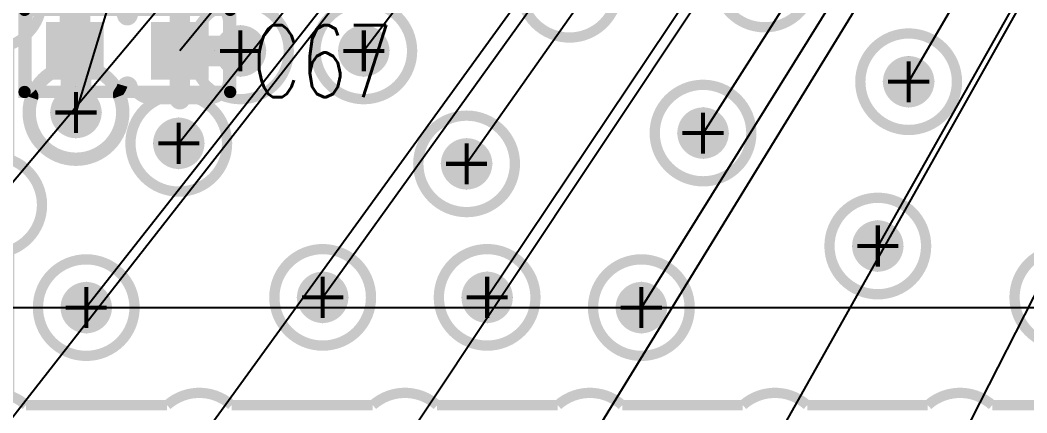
# Model space of a CAD drawing. Extents: x -1.33 to 3.2, y -3.63 to 2.02.
# Drawn here: x -1.0522 to -0.5625, y -0.0513 to 0.14 of the extents above; entities that cross this region are included whole.
import ezdxf
from ezdxf.enums import TextEntityAlignment as Align

# ---------------------------------------------------------------- set-up
doc = ezdxf.new("R2010")
doc.units = 0
for name, pattern in [('SIG_0', [2, 1, 1]), ('SIG_52', [2, 1, 1]), ('TRMIDX_4096', [2, 1, 1])]:
    doc.linetypes.add(name, pattern=pattern)
for name, color, linetype in [('DIMENSION5_122', 254, 'CONTINUOUS'), ('DRIL_PLTE_THRU_01', 16, 'CONTINUOUS'), ('DRIL_PLTE_THRU_02', 106, 'CONTINUOUS'), ('DRIL_PLTE_THRU_03', 255, 'CONTINUOUS'), ('DRIL_PLTE_THRU_04', 176, 'CONTINUOUS'), ('DRIL_SYMBOL', 254, 'CONTINUOUS'), ('LINK_00', 254, 'CONTINUOUS'), ('PADS_BOT', 5, 'CONTINUOUS'), ('PADS_INNER', 1, 'CONTINUOUS'), ('PADS_TOP', 1, 'CONTINUOUS'), ('PART_NAME_123', 255, 'CONTINUOUS'), ('PART_TOP_2DLINE_123', 255, 'CONTINUOUS'), ('POUR_OUTLINE_03', 222, 'CONTINUOUS'), ('POUR_PADTHERM_01', 1, 'CONTINUOUS'), ('POUR_VIATHERM_01', 1, 'CONTINUOUS'), ('POUR_VIATHERM_02', 112, 'CONTINUOUS'), ('POUR_VIATHERM_03', 222, 'CONTINUOUS'), ('POUR_VIATHERM_04', 5, 'CONTINUOUS'), ('POUR_VOID_01', 1, 'CONTINUOUS'), ('POUR_VOID_02', 112, 'CONTINUOUS'), ('POUR_VOID_03', 222, 'CONTINUOUS'), ('POUR_VOID_04', 5, 'CONTINUOUS'), ('TRACE_01', 1, 'CONTINUOUS'), ('VIAPTS', 34, 'CONTINUOUS')]:
    doc.layers.add(name, color=color, linetype=linetype)
doc.styles.add('W0$005', font='simplex', dxfattribs={"width": 0.75})

# ---------------------------------------------------------------- blocks, each defined once
blk = doc.blocks.new('D_2dfeghi_14')
at = {"layer": 'DIMENSION5_122', "linetype": 'TRMIDX_4096', "const_width": 0.001}
blk.add_lwpolyline([(-0.05, 0), (-1.325, 0)], dxfattribs=at)
blk = doc.blocks.new('D_2dfeghi_15')
at = {"layer": 'DIMENSION5_122', "linetype": 'TRMIDX_4096', "const_width": 0.001}
blk.add_lwpolyline([(-0.05, 0), (-1.325, 0)], dxfattribs=at)
blk = doc.blocks.new('POUR_VOID_711')
at = {"layer": 'POUR_VOID_01', "const_width": 0.005}
blk.add_lwpolyline([(-17.891, -17.706), (-17.891, -17.734, -0.414214), (-17.9005, -17.7435), (-17.9285, -17.7435, -0.331681), (-17.9376, -17.73671, 0.745359), (-17.9424, -17.73671, -0.203991), (-17.94715, -17.74244, 0.28071), (-17.9485, -17.74467), (-17.9485, -17.75033, 0.28071), (-17.94715, -17.75256, -0.203991), (-17.9424, -17.75829, 0.745359), (-17.9376, -17.75829, -0.331681), (-17.9285, -17.7515), (-17.9005, -17.7515, -0.414214), (-17.891, -17.761), (-17.891, -17.789, -0.414214), (-17.9005, -17.7985), (-17.9285, -17.7985, -0.331681), (-17.9376, -17.79171, 0.745359), (-17.9424, -17.79171, -0.094092), (-17.94402, -17.79486, 0.261598), (-17.9444, -17.79728, -1.415377), (-17.98586, -17.79802, 0.27631), (-17.98642, -17.79551, -0.191165), (-17.989, -17.789), (-17.989, -17.761, -0.280709), (-17.98385, -17.75256, 0.28071), (-17.9825, -17.75033), (-17.9825, -17.74467, 0.28071), (-17.98385, -17.74244, -0.280709), (-17.989, -17.734), (-17.989, -17.706, -0.280709), (-17.98385, -17.69756, 0.28071), (-17.9825, -17.69533), (-17.9825, -17.68605, 0.288336), (-17.98392, -17.6838, -0.288336), (-17.9893, -17.67524), (-17.9893, -17.61224, -0.414214), (-17.9798, -17.60274), (-17.92862, -17.60274, -0.414214), (-17.91912, -17.61224), (-17.91912, -17.67524, -0.414214), (-17.92862, -17.68474), (-17.946, -17.68474, 0.414214), (-17.9485, -17.68724), (-17.9485, -17.69533, 0.28071), (-17.94715, -17.69756, -0.203991), (-17.9424, -17.70329, 0.745359), (-17.9376, -17.70329, -0.331681), (-17.9285, -17.6965), (-17.9005, -17.6965, -0.414214)], format="xyb", close=True, dxfattribs=at)
blk = doc.blocks.new('POUR_OUTLINE_677')
blk.add_blockref('POUR_VOID_711', (0, 0))
blk = doc.blocks.new('POUR_PADTHERM_950')
at = {"layer": 'POUR_PADTHERM_01', "const_width": 0.005}
for points in [[(-17.917, -17.7515), (-17.917, -17.761, 1), (-17.912, -17.761), (-17.912, -17.7515, 1), (-17.917, -17.7515)], [(-17.891, -17.7725), (-17.9145, -17.7725, 1), (-17.9145, -17.7775), (-17.891, -17.7775, 1), (-17.891, -17.7725)], [(-17.912, -17.7985), (-17.912, -17.789, 1), (-17.917, -17.789), (-17.917, -17.7985, 1), (-17.912, -17.7985)]]:
    blk.add_lwpolyline(points, format="xyb", dxfattribs=at)
blk = doc.blocks.new('POUR_VIATHERM_951')
at = {"layer": 'POUR_VIATHERM_01'}
for points in [[(-17.885, -17.7625), (-17.885, -17.7625)], [(-17.8725, -17.775), (-17.8725, -17.775)], [(-17.885, -17.7875), (-17.885, -17.7875)]]:
    blk.add_lwpolyline(points, dxfattribs=at)
blk = doc.blocks.new('POUR_VIATHERM_969')
at = {"layer": 'POUR_VIATHERM_01'}
for points in [[(-17.915, -17.8075), (-17.915, -17.8075)], [(-17.9275, -17.82), (-17.9275, -17.82)], [(-17.9025, -17.82), (-17.9025, -17.82)], [(-17.915, -17.8325), (-17.915, -17.8325)]]:
    blk.add_lwpolyline(points, dxfattribs=at)
blk = doc.blocks.new('POUR_VIATHERM_1040')
at = {"layer": 'POUR_VIATHERM_01'}
for points in [[(-17.56, -17.7775), (-17.56, -17.7775)], [(-17.5725, -17.79), (-17.5725, -17.79)], [(-17.5475, -17.79), (-17.5475, -17.79)], [(-17.56, -17.8025), (-17.56, -17.8025)]]:
    blk.add_lwpolyline(points, dxfattribs=at)
blk = doc.blocks.new('POUR_VIATHERM_1041')
at = {"layer": 'POUR_VIATHERM_01'}
for points in [[(-17.575, -17.8575), (-17.575, -17.8575)], [(-17.5875, -17.87), (-17.5875, -17.87)], [(-17.5625, -17.87), (-17.5625, -17.87)], [(-17.575, -17.8825), (-17.575, -17.8825)]]:
    blk.add_lwpolyline(points, dxfattribs=at)
blk = doc.blocks.new('POUR_VIATHERM_1047')
at = {"layer": 'POUR_VIATHERM_01'}
for points in [[(-17.66, -17.8025), (-17.66, -17.8025)], [(-17.6725, -17.815), (-17.6725, -17.815)], [(-17.6475, -17.815), (-17.6475, -17.815)], [(-17.66, -17.8275), (-17.66, -17.8275)]]:
    blk.add_lwpolyline(points, dxfattribs=at)
blk = doc.blocks.new('POUR_VIATHERM_1050')
at = {"layer": 'POUR_VIATHERM_01'}
for points in [[(-17.69, -17.8875), (-17.69, -17.8875)], [(-17.7025, -17.9), (-17.7025, -17.9)], [(-17.6775, -17.9), (-17.6775, -17.9)], [(-17.69, -17.9125), (-17.69, -17.9125)]]:
    blk.add_lwpolyline(points, dxfattribs=at)
blk = doc.blocks.new('POUR_VIATHERM_1052')
at = {"layer": 'POUR_VIATHERM_01'}
for points in [[(-17.765, -17.8825), (-17.765, -17.8825)], [(-17.7775, -17.895), (-17.7775, -17.895)], [(-17.7525, -17.895), (-17.7525, -17.895)], [(-17.765, -17.9075), (-17.765, -17.9075)]]:
    blk.add_lwpolyline(points, dxfattribs=at)
blk = doc.blocks.new('POUR_VIATHERM_1054')
at = {"layer": 'POUR_VIATHERM_01'}
for points in [[(-17.775, -17.8175), (-17.775, -17.8175)], [(-17.7875, -17.83), (-17.7875, -17.83)], [(-17.7625, -17.83), (-17.7625, -17.83)], [(-17.775, -17.8425), (-17.775, -17.8425)]]:
    blk.add_lwpolyline(points, dxfattribs=at)
blk = doc.blocks.new('POUR_VIATHERM_1055')
at = {"layer": 'POUR_VIATHERM_01'}
for points in [[(-17.845, -17.8825), (-17.845, -17.8825)], [(-17.8575, -17.895), (-17.8575, -17.895)], [(-17.8325, -17.895), (-17.8325, -17.895)], [(-17.845, -17.9075), (-17.845, -17.9075)]]:
    blk.add_lwpolyline(points, dxfattribs=at)
blk = doc.blocks.new('POUR_VIATHERM_1059')
at = {"layer": 'POUR_VIATHERM_01'}
for points in [[(-17.825, -17.7625), (-17.825, -17.7625)], [(-17.8375, -17.775), (-17.8375, -17.775)], [(-17.8125, -17.775), (-17.8125, -17.775)], [(-17.825, -17.7875), (-17.825, -17.7875)]]:
    blk.add_lwpolyline(points, dxfattribs=at)
blk = doc.blocks.new('POUR_VIATHERM_1060')
at = {"layer": 'POUR_VIATHERM_01'}
for points in [[(-17.96, -17.8875), (-17.96, -17.8875)], [(-17.9725, -17.9), (-17.9725, -17.9)], [(-17.9475, -17.9), (-17.9475, -17.9)], [(-17.96, -17.9125), (-17.96, -17.9125)]]:
    blk.add_lwpolyline(points, dxfattribs=at)
blk = doc.blocks.new('POUR_HEADER_0')
for name in ['POUR_OUTLINE_677', 'POUR_PADTHERM_950', 'POUR_VIATHERM_951', 'POUR_VIATHERM_1059', 'POUR_VIATHERM_1040', 'POUR_VIATHERM_1047', 'POUR_VIATHERM_969', 'POUR_VIATHERM_1054', 'POUR_VIATHERM_1041', 'POUR_VIATHERM_1055', 'POUR_VIATHERM_1052', 'POUR_VIATHERM_1060', 'POUR_VIATHERM_1050']:
    blk.add_blockref(name, (18, 18))
blk = doc.blocks.new('POUR_VOID_35')
at = {"layer": 'POUR_VOID_04', "const_width": 0.005}
blk.add_lwpolyline([(-17.987, -17.805, 1), (-17.943, -17.805, 1)], format="xyb", close=True, dxfattribs=at)
blk = doc.blocks.new('POUR_OUTLINE_4')
blk.add_blockref('POUR_VOID_35', (0, 0))
blk = doc.blocks.new('POUR_VIATHERM_239')
at = {"layer": 'POUR_VIATHERM_04'}
for points in [[(-17.885, -17.7625), (-17.885, -17.7625)], [(-17.8975, -17.775), (-17.8975, -17.775)], [(-17.8725, -17.775), (-17.8725, -17.775)], [(-17.885, -17.7875), (-17.885, -17.7875)]]:
    blk.add_lwpolyline(points, dxfattribs=at)
blk = doc.blocks.new('POUR_VIATHERM_253')
at = {"layer": 'POUR_VIATHERM_04'}
for points in [[(-17.915, -17.8075), (-17.915, -17.8075)], [(-17.9275, -17.82), (-17.9275, -17.82)], [(-17.9025, -17.82), (-17.9025, -17.82)], [(-17.915, -17.8325), (-17.915, -17.8325)]]:
    blk.add_lwpolyline(points, dxfattribs=at)
blk = doc.blocks.new('POUR_VIATHERM_325')
at = {"layer": 'POUR_VIATHERM_04'}
for points in [[(-17.56, -17.7775), (-17.56, -17.7775)], [(-17.5725, -17.79), (-17.5725, -17.79)], [(-17.5475, -17.79), (-17.5475, -17.79)], [(-17.56, -17.8025), (-17.56, -17.8025)]]:
    blk.add_lwpolyline(points, dxfattribs=at)
blk = doc.blocks.new('POUR_VIATHERM_326')
at = {"layer": 'POUR_VIATHERM_04'}
for points in [[(-17.575, -17.8575), (-17.575, -17.8575)], [(-17.5875, -17.87), (-17.5875, -17.87)], [(-17.5625, -17.87), (-17.5625, -17.87)], [(-17.575, -17.8825), (-17.575, -17.8825)]]:
    blk.add_lwpolyline(points, dxfattribs=at)
blk = doc.blocks.new('POUR_VIATHERM_332')
at = {"layer": 'POUR_VIATHERM_04'}
for points in [[(-17.66, -17.8025), (-17.66, -17.8025)], [(-17.6725, -17.815), (-17.6725, -17.815)], [(-17.6475, -17.815), (-17.6475, -17.815)], [(-17.66, -17.8275), (-17.66, -17.8275)]]:
    blk.add_lwpolyline(points, dxfattribs=at)
blk = doc.blocks.new('POUR_VIATHERM_335')
at = {"layer": 'POUR_VIATHERM_04'}
for points in [[(-17.69, -17.8875), (-17.69, -17.8875)], [(-17.7025, -17.9), (-17.7025, -17.9)], [(-17.6775, -17.9), (-17.6775, -17.9)], [(-17.69, -17.9125), (-17.69, -17.9125)]]:
    blk.add_lwpolyline(points, dxfattribs=at)
blk = doc.blocks.new('POUR_VIATHERM_337')
at = {"layer": 'POUR_VIATHERM_04'}
for points in [[(-17.765, -17.8825), (-17.765, -17.8825)], [(-17.7775, -17.895), (-17.7775, -17.895)], [(-17.7525, -17.895), (-17.7525, -17.895)], [(-17.765, -17.9075), (-17.765, -17.9075)]]:
    blk.add_lwpolyline(points, dxfattribs=at)
blk = doc.blocks.new('POUR_VIATHERM_339')
at = {"layer": 'POUR_VIATHERM_04'}
for points in [[(-17.775, -17.8175), (-17.775, -17.8175)], [(-17.7875, -17.83), (-17.7875, -17.83)], [(-17.7625, -17.83), (-17.7625, -17.83)], [(-17.775, -17.8425), (-17.775, -17.8425)]]:
    blk.add_lwpolyline(points, dxfattribs=at)
blk = doc.blocks.new('POUR_VIATHERM_340')
at = {"layer": 'POUR_VIATHERM_04'}
for points in [[(-17.845, -17.8825), (-17.845, -17.8825)], [(-17.8575, -17.895), (-17.8575, -17.895)], [(-17.8325, -17.895), (-17.8325, -17.895)], [(-17.845, -17.9075), (-17.845, -17.9075)]]:
    blk.add_lwpolyline(points, dxfattribs=at)
blk = doc.blocks.new('POUR_VIATHERM_344')
at = {"layer": 'POUR_VIATHERM_04'}
for points in [[(-17.825, -17.7625), (-17.825, -17.7625)], [(-17.8375, -17.775), (-17.8375, -17.775)], [(-17.8125, -17.775), (-17.8125, -17.775)], [(-17.825, -17.7875), (-17.825, -17.7875)]]:
    blk.add_lwpolyline(points, dxfattribs=at)
blk = doc.blocks.new('POUR_VIATHERM_345')
at = {"layer": 'POUR_VIATHERM_04'}
for points in [[(-17.96, -17.8875), (-17.96, -17.8875)], [(-17.9725, -17.9), (-17.9725, -17.9)], [(-17.9475, -17.9), (-17.9475, -17.9)], [(-17.96, -17.9125), (-17.96, -17.9125)]]:
    blk.add_lwpolyline(points, dxfattribs=at)
blk = doc.blocks.new('POUR_HEADER_1')
for name in ['POUR_OUTLINE_4', 'POUR_VIATHERM_239', 'POUR_VIATHERM_344', 'POUR_VIATHERM_325', 'POUR_VIATHERM_332', 'POUR_VIATHERM_253', 'POUR_VIATHERM_339', 'POUR_VIATHERM_326', 'POUR_VIATHERM_340', 'POUR_VIATHERM_337', 'POUR_VIATHERM_345', 'POUR_VIATHERM_335']:
    blk.add_blockref(name, (18, 18))
blk = doc.blocks.new('POUR_VOID_2000')
at = {"layer": 'POUR_VOID_02', "const_width": 0.005}
blk.add_lwpolyline([(-17.9885, -17.805, 1), (-17.9415, -17.805, 1)], format="xyb", close=True, dxfattribs=at)
blk = doc.blocks.new('POUR_OUTLINE_1921')
blk.add_blockref('POUR_VOID_2000', (0, 0))
blk = doc.blocks.new('POUR_VIATHERM_2180')
at = {"layer": 'POUR_VIATHERM_02'}
for points in [[(-17.885, -17.7625), (-17.885, -17.7625)], [(-17.8975, -17.775), (-17.8975, -17.775)], [(-17.8725, -17.775), (-17.8725, -17.775)], [(-17.885, -17.7875), (-17.885, -17.7875)]]:
    blk.add_lwpolyline(points, dxfattribs=at)
blk = doc.blocks.new('POUR_VIATHERM_2194')
at = {"layer": 'POUR_VIATHERM_02'}
for points in [[(-17.915, -17.8075), (-17.915, -17.8075)], [(-17.9275, -17.82), (-17.9275, -17.82)], [(-17.9025, -17.82), (-17.9025, -17.82)], [(-17.915, -17.8325), (-17.915, -17.8325)]]:
    blk.add_lwpolyline(points, dxfattribs=at)
blk = doc.blocks.new('POUR_VIATHERM_2266')
at = {"layer": 'POUR_VIATHERM_02'}
for points in [[(-17.56, -17.7775), (-17.56, -17.7775)], [(-17.5725, -17.79), (-17.5725, -17.79)], [(-17.5475, -17.79), (-17.5475, -17.79)], [(-17.56, -17.8025), (-17.56, -17.8025)]]:
    blk.add_lwpolyline(points, dxfattribs=at)
blk = doc.blocks.new('POUR_VIATHERM_2267')
at = {"layer": 'POUR_VIATHERM_02'}
for points in [[(-17.575, -17.8575), (-17.575, -17.8575)], [(-17.5875, -17.87), (-17.5875, -17.87)], [(-17.5625, -17.87), (-17.5625, -17.87)], [(-17.575, -17.8825), (-17.575, -17.8825)]]:
    blk.add_lwpolyline(points, dxfattribs=at)
blk = doc.blocks.new('POUR_VIATHERM_2273')
at = {"layer": 'POUR_VIATHERM_02'}
for points in [[(-17.66, -17.8025), (-17.66, -17.8025)], [(-17.6725, -17.815), (-17.6725, -17.815)], [(-17.6475, -17.815), (-17.6475, -17.815)], [(-17.66, -17.8275), (-17.66, -17.8275)]]:
    blk.add_lwpolyline(points, dxfattribs=at)
blk = doc.blocks.new('POUR_VIATHERM_2276')
at = {"layer": 'POUR_VIATHERM_02'}
for points in [[(-17.69, -17.8875), (-17.69, -17.8875)], [(-17.7025, -17.9), (-17.7025, -17.9)], [(-17.6775, -17.9), (-17.6775, -17.9)], [(-17.69, -17.9125), (-17.69, -17.9125)]]:
    blk.add_lwpolyline(points, dxfattribs=at)
blk = doc.blocks.new('POUR_VIATHERM_2278')
at = {"layer": 'POUR_VIATHERM_02'}
for points in [[(-17.765, -17.8825), (-17.765, -17.8825)], [(-17.7775, -17.895), (-17.7775, -17.895)], [(-17.7525, -17.895), (-17.7525, -17.895)], [(-17.765, -17.9075), (-17.765, -17.9075)]]:
    blk.add_lwpolyline(points, dxfattribs=at)
blk = doc.blocks.new('POUR_VIATHERM_2280')
at = {"layer": 'POUR_VIATHERM_02'}
for points in [[(-17.775, -17.8175), (-17.775, -17.8175)], [(-17.7875, -17.83), (-17.7875, -17.83)], [(-17.7625, -17.83), (-17.7625, -17.83)], [(-17.775, -17.8425), (-17.775, -17.8425)]]:
    blk.add_lwpolyline(points, dxfattribs=at)
blk = doc.blocks.new('POUR_VIATHERM_2281')
at = {"layer": 'POUR_VIATHERM_02'}
for points in [[(-17.845, -17.8825), (-17.845, -17.8825)], [(-17.8575, -17.895), (-17.8575, -17.895)], [(-17.8325, -17.895), (-17.8325, -17.895)], [(-17.845, -17.9075), (-17.845, -17.9075)]]:
    blk.add_lwpolyline(points, dxfattribs=at)
blk = doc.blocks.new('POUR_VIATHERM_2285')
at = {"layer": 'POUR_VIATHERM_02'}
for points in [[(-17.825, -17.7625), (-17.825, -17.7625)], [(-17.8375, -17.775), (-17.8375, -17.775)], [(-17.8125, -17.775), (-17.8125, -17.775)], [(-17.825, -17.7875), (-17.825, -17.7875)]]:
    blk.add_lwpolyline(points, dxfattribs=at)
blk = doc.blocks.new('POUR_VIATHERM_2286')
at = {"layer": 'POUR_VIATHERM_02'}
for points in [[(-17.96, -17.8875), (-17.96, -17.8875)], [(-17.9725, -17.9), (-17.9725, -17.9)], [(-17.9475, -17.9), (-17.9475, -17.9)], [(-17.96, -17.9125), (-17.96, -17.9125)]]:
    blk.add_lwpolyline(points, dxfattribs=at)
blk = doc.blocks.new('POUR_HEADER_2')
for name in ['POUR_OUTLINE_1921', 'POUR_VIATHERM_2180', 'POUR_VIATHERM_2285', 'POUR_VIATHERM_2266', 'POUR_VIATHERM_2273', 'POUR_VIATHERM_2194', 'POUR_VIATHERM_2280', 'POUR_VIATHERM_2267', 'POUR_VIATHERM_2281', 'POUR_VIATHERM_2278', 'POUR_VIATHERM_2286', 'POUR_VIATHERM_2276']:
    blk.add_blockref(name, (18, 18))
blk = doc.blocks.new('POUR_VOID_1866')
at = {"layer": 'POUR_VOID_03', "const_width": 0.005}
blk.add_lwpolyline([(-17.8485, -17.775, 1), (-17.8015, -17.775, 1)], format="xyb", close=True, dxfattribs=at)
blk = doc.blocks.new('POUR_VOID_1865')
at = {"layer": 'POUR_VOID_03', "const_width": 0.005}
blk.add_lwpolyline([(-17.8685, -17.895, 1), (-17.8215, -17.895, 1)], format="xyb", close=True, dxfattribs=at)
blk = doc.blocks.new('POUR_VOID_1864')
at = {"layer": 'POUR_VOID_03', "const_width": 0.005}
blk.add_lwpolyline([(-17.7985, -17.83, 1), (-17.7515, -17.83, 1)], format="xyb", close=True, dxfattribs=at)
blk = doc.blocks.new('POUR_VOID_1861')
at = {"layer": 'POUR_VOID_03', "const_width": 0.005}
blk.add_lwpolyline([(-17.7485, -17.745, 1), (-17.7015, -17.745, 1)], format="xyb", close=True, dxfattribs=at)
blk = doc.blocks.new('POUR_VOID_1860')
at = {"layer": 'POUR_VOID_03', "const_width": 0.005}
blk.add_lwpolyline([(-17.7885, -17.895, 1), (-17.7415, -17.895, 1)], format="xyb", close=True, dxfattribs=at)
blk = doc.blocks.new('POUR_VOID_1859')
at = {"layer": 'POUR_VOID_03', "const_width": 0.005}
blk.add_lwpolyline([(-17.6535, -17.74, 1), (-17.6065, -17.74, 1)], format="xyb", close=True, dxfattribs=at)
blk = doc.blocks.new('POUR_VOID_1858')
at = {"layer": 'POUR_VOID_03', "const_width": 0.005}
blk.add_lwpolyline([(-17.6835, -17.815, 1), (-17.6365, -17.815, 1)], format="xyb", close=True, dxfattribs=at)
blk = doc.blocks.new('POUR_VOID_1857')
at = {"layer": 'POUR_VOID_03', "const_width": 0.005}
blk.add_lwpolyline([(-17.7135, -17.9, 1), (-17.6665, -17.9, 1)], format="xyb", close=True, dxfattribs=at)
blk = doc.blocks.new('POUR_VOID_1823')
at = {"layer": 'POUR_VOID_03', "const_width": 0.005}
blk.add_lwpolyline([(-17.9085, -17.775, 1), (-17.8615, -17.775, 1)], format="xyb", close=True, dxfattribs=at)
blk = doc.blocks.new('POUR_VOID_1822')
at = {"layer": 'POUR_VOID_03', "const_width": 0.005}
blk.add_lwpolyline([(-17.9385, -17.82, 1), (-17.8915, -17.82, 1)], format="xyb", close=True, dxfattribs=at)
blk = doc.blocks.new('POUR_VOID_1821')
at = {"layer": 'POUR_VOID_03', "const_width": 0.005}
blk.add_lwpolyline([(-17.9835, -17.9, 1), (-17.9365, -17.9, 1)], format="xyb", close=True, dxfattribs=at)
blk = doc.blocks.new('POUR_VOID_1776')
at = {"layer": 'POUR_VOID_03', "const_width": 0.005}
blk.add_lwpolyline([(-17.5835, -17.79, 1), (-17.5365, -17.79, 1)], format="xyb", close=True, dxfattribs=at)
blk = doc.blocks.new('POUR_VOID_1775')
at = {"layer": 'POUR_VOID_03', "const_width": 0.005}
blk.add_lwpolyline([(-17.5985, -17.87, 1), (-17.5515, -17.87, 1)], format="xyb", close=True, dxfattribs=at)
blk = doc.blocks.new('POUR_VOID_1773')
at = {"layer": 'POUR_VOID_03', "const_width": 0.005}
blk.add_lwpolyline([(-17.5085, -17.895, 1), (-17.4615, -17.895, 1)], format="xyb", close=True, dxfattribs=at)
blk = doc.blocks.new('POUR_OUTLINE_1392')
at = {"layer": 'POUR_OUTLINE_03', "const_width": 0.005}
blk.add_lwpolyline([(-17.9975, -17.38727), (-17.9975, -17.43773, -0.718424), (-17.9975, -17.48227), (-17.9975, -17.54273, -0.718424), (-17.9975, -17.58727), (-17.9975, -17.63273, -0.718424), (-17.9975, -17.67727), (-17.9975, -17.72773, -0.718424), (-17.9975, -17.77227), (-17.9975, -17.82773, -0.718424), (-17.9975, -17.87227), (-17.9975, -17.94273, -0.10183), (-17.98932, -17.9475), (-17.92068, -17.9475, -0.382552), (-17.88932, -17.9475), (-17.82068, -17.9475, -0.382552), (-17.78932, -17.9475), (-17.73068, -17.9475, -0.382552), (-17.69932, -17.9475), (-17.64068, -17.9475, -0.382552), (-17.60932, -17.9475), (-17.55068, -17.9475, -0.382552), (-17.51932, -17.9475), (-17.46068, -17.9475, -0.382552)], format="xyb", dxfattribs=at)
for name in ['POUR_VOID_1859', 'POUR_VOID_1861', 'POUR_VOID_1823', 'POUR_VOID_1866', 'POUR_VOID_1776', 'POUR_VOID_1858', 'POUR_VOID_1822', 'POUR_VOID_1864', 'POUR_VOID_1775', 'POUR_VOID_1865', 'POUR_VOID_1860', 'POUR_VOID_1773', 'POUR_VOID_1821', 'POUR_VOID_1857']:
    blk.add_blockref(name, (0, 0))
blk = doc.blocks.new('POUR_VIATHERM_1895')
at = {"layer": 'POUR_VIATHERM_03'}
for points in [[(-17.965, -17.7925), (-17.965, -17.7925)], [(-17.9775, -17.805), (-17.9775, -17.805)], [(-17.9525, -17.805), (-17.9525, -17.805)], [(-17.965, -17.8175), (-17.965, -17.8175)]]:
    blk.add_lwpolyline(points, dxfattribs=at)
blk = doc.blocks.new('POUR_HEADER_3')
for name in ['POUR_OUTLINE_1392', 'POUR_VIATHERM_1895']:
    blk.add_blockref(name, (18, 15.915))
blk = doc.blocks.new('SMOOTH_0$006')
at = {"const_width": 0.003}
blk.add_lwpolyline([(-0.0015, 0, 1), (0.0015, 0, 1)], format="xyb", close=True, dxfattribs=at)
blk = doc.blocks.new('PART_BODY_TOP_24')
at = {"layer": 'PART_TOP_2DLINE_123', "const_width": 0.006}
blk.add_lwpolyline([(-0.05, -0.02), (0.05, -0.02), (0.05, 0.02), (-0.05, 0.02)], close=True, dxfattribs=at)
at = {"layer": 'PART_TOP_2DLINE_123'}
for p in [(-0.05, 0.02), (0.05, 0.02), (-0.05, -0.02), (0.05, -0.02)]:
    blk.add_blockref('SMOOTH_0$006', p, dxfattribs=at)
blk = doc.blocks.new('DRIL_HOLE_0')
blk.add_lwpolyline([(0, 0, 1), (0, 0, 1)], format="xyb", close=True)
blk = doc.blocks.new('PAD_10')
blk.add_lwpolyline([(0, 0, 1), (0, 0, 1)], format="xyb", close=True)
blk = doc.blocks.new('PAD_12')
at = {"const_width": 0.028}
blk.add_lwpolyline([(-0.014, 0), (0.014, 0)], dxfattribs=at)
blk = doc.blocks.new('STK_TOP_8')
at = {"layer": 'DRIL_PLTE_THRU_01'}
blk.add_blockref('DRIL_HOLE_0', (0, 0), dxfattribs=at)
at = {"layer": 'DRIL_PLTE_THRU_02'}
blk.add_blockref('DRIL_HOLE_0', (0, 0), dxfattribs=at)
at = {"layer": 'DRIL_PLTE_THRU_03'}
blk.add_blockref('DRIL_HOLE_0', (0, 0), dxfattribs=at)
at = {"layer": 'DRIL_PLTE_THRU_04'}
blk.add_blockref('DRIL_HOLE_0', (0, 0), dxfattribs=at)
at = {"layer": 'PADS_BOT'}
blk.add_blockref('PAD_10', (0, 0), dxfattribs=at)
at = {"layer": 'PADS_INNER'}
blk.add_blockref('PAD_10', (0, 0), dxfattribs=at)
at = {"layer": 'PADS_TOP'}
blk.add_blockref('PAD_12', (0, 0), dxfattribs=at)
blk = doc.blocks.new('SYM_TOP_6')
for name, p in [('PART_BODY_TOP_24', (0, 0)), ('STK_TOP_8', (-0.0255, 0)), ('STK_TOP_8', (0.0255, 0))]:
    blk.add_blockref(name, p)
blk = doc.blocks.new('PART_TOP_69')
blk.add_blockref('SYM_TOP_6', (0, 0))
at = {"layer": 'PART_NAME_123', "style": 'W0$005', "width": 0.75}
blk.add_text('C67', height=0.035, dxfattribs=at).set_placement((0.095, -0.005), align=Align.MIDDLE_CENTER)
blk = doc.blocks.new('SMOOTH_0$015')
at = {"const_width": 0.0075}
blk.add_lwpolyline([(-0.00375, 0, 1), (0.00375, 0, 1)], format="xyb", close=True, dxfattribs=at)
blk = doc.blocks.new('DRIL_SYMBOL_0$012')
at = {"layer": 'DRIL_SYMBOL', "const_width": 0.002}
for points in [[(0, -0.01), (0, 0.01)], [(-0.01, 0), (0.01, 0)]]:
    blk.add_lwpolyline(points, dxfattribs=at)
blk = doc.blocks.new('DRIL_HOLE_0$012')
at = {"const_width": 0.006}
blk.add_lwpolyline([(-0.003, 0, 1), (0.003, 0, 1)], format="xyb", close=True, dxfattribs=at)
blk.add_blockref('DRIL_SYMBOL_0$012', (0, 0))
blk = doc.blocks.new('PAD_66')
at = {"const_width": 0.0125}
blk.add_lwpolyline([(0, -0.00625, 1), (0, 0.00625, 1)], format="xyb", close=True, dxfattribs=at)
blk = doc.blocks.new('STK_TOP_3')
at = {"layer": 'DRIL_PLTE_THRU_01'}
blk.add_blockref('DRIL_HOLE_0$012', (0, 0), dxfattribs=at)
at = {"layer": 'DRIL_PLTE_THRU_02'}
blk.add_blockref('DRIL_HOLE_0$012', (0, 0), dxfattribs=at)
at = {"layer": 'DRIL_PLTE_THRU_03'}
blk.add_blockref('DRIL_HOLE_0$012', (0, 0), dxfattribs=at)
at = {"layer": 'DRIL_PLTE_THRU_04'}
blk.add_blockref('DRIL_HOLE_0$012', (0, 0), dxfattribs=at)
at = {"layer": 'PADS_BOT'}
blk.add_blockref('PAD_66', (0, 0), dxfattribs=at)
at = {"layer": 'PADS_INNER'}
blk.add_blockref('PAD_66', (0, 0), dxfattribs=at)
at = {"layer": 'PADS_TOP'}
blk.add_blockref('PAD_66', (0, 0), dxfattribs=at)
blk = doc.blocks.new('SYM_TOP_1')
blk.add_blockref('STK_TOP_3', (0, 0))

msp = doc.modelspace()

# ---------------------------------------------------------------- linework, layer by layer
at = {"layer": 'LINK_00', "linetype": 'SIG_0'}
for q in [(-1.065, -0.065), (-1.065, 0.05), (-1.02, 0), (-0.975, 0.08), (-0.9745, 0.125), (-0.965, -0.065), (-0.905, 0.005), (-0.885, 0.125), (-0.865, -0.065), (-0.835, 0.07), (-0.825, 0.005), (-0.775, -0.065), (-0.75, 0), (-0.72, 0.085), (-0.685, -0.065), (-0.635, 0.03), (-0.62, 0.11), (-0.595, -0.065)]:
    msp.add_line((0.28, 1.655), q, dxfattribs=at)
at = {"layer": 'LINK_00', "linetype": 'SIG_52'}
msp.add_line((-0.88, 0.575), (-1.025, 0.095), dxfattribs=at)
at = {"layer": 'TRACE_01', "linetype": 'SIG_52', "const_width": 0.015}
for points in [[(-1.0255, 0.125), (-1.0255, 0.18)], [(-1.025, 0.095), (-1.025, 0.1245), (-1.0255, 0.125)]]:
    msp.add_lwpolyline(points, dxfattribs=at)
at = {"layer": 'TRACE_01', "linetype": 'SIG_0', "const_width": 0.015}
msp.add_lwpolyline([(-0.9745, 0.125), (-0.945, 0.125)], dxfattribs=at)

# ---------------------------------------------------------------- block references
for name, p in [('D_2dfeghi_15', (0, 0)), ('PART_TOP_69', (-1, 0.125)), ('D_2dfeghi_14', (0, 0))]:
    msp.add_blockref(name, p)
at = {"linetype": 'SIG_0'}
for name in ['POUR_HEADER_0', 'POUR_HEADER_1', 'POUR_HEADER_2']:
    msp.add_blockref(name, (-1.06, -0.1), dxfattribs=at)
at = {"linetype": 'SIG_52'}
msp.add_blockref('POUR_HEADER_3', (-1.06, 1.985), dxfattribs=at)
at = {"layer": 'TRACE_01'}
for p in [(-1.0255, 0.125), (-1.0255, 0.125), (-0.9745, 0.125), (-0.945, 0.125), (-1.025, 0.1245), (-1.025, 0.095)]:
    msp.add_blockref('SMOOTH_0$015', p, dxfattribs=at)
at = {"layer": 'VIAPTS', "linetype": 'SIG_0'}
for p in [(-0.945, 0.125), (-0.885, 0.125), (-0.62, 0.11), (-0.72, 0.085), (-0.975, 0.08), (-0.835, 0.07), (-0.635, 0.03), (-0.905, 0.005), (-0.825, 0.005), (-1.02, 0), (-0.75, 0)]:
    msp.add_blockref('SYM_TOP_1', p, dxfattribs=at)
at = {"layer": 'VIAPTS', "linetype": 'SIG_52'}
msp.add_blockref('SYM_TOP_1', (-1.025, 0.095), dxfattribs=at)

doc.saveas('drawing.dxf')
